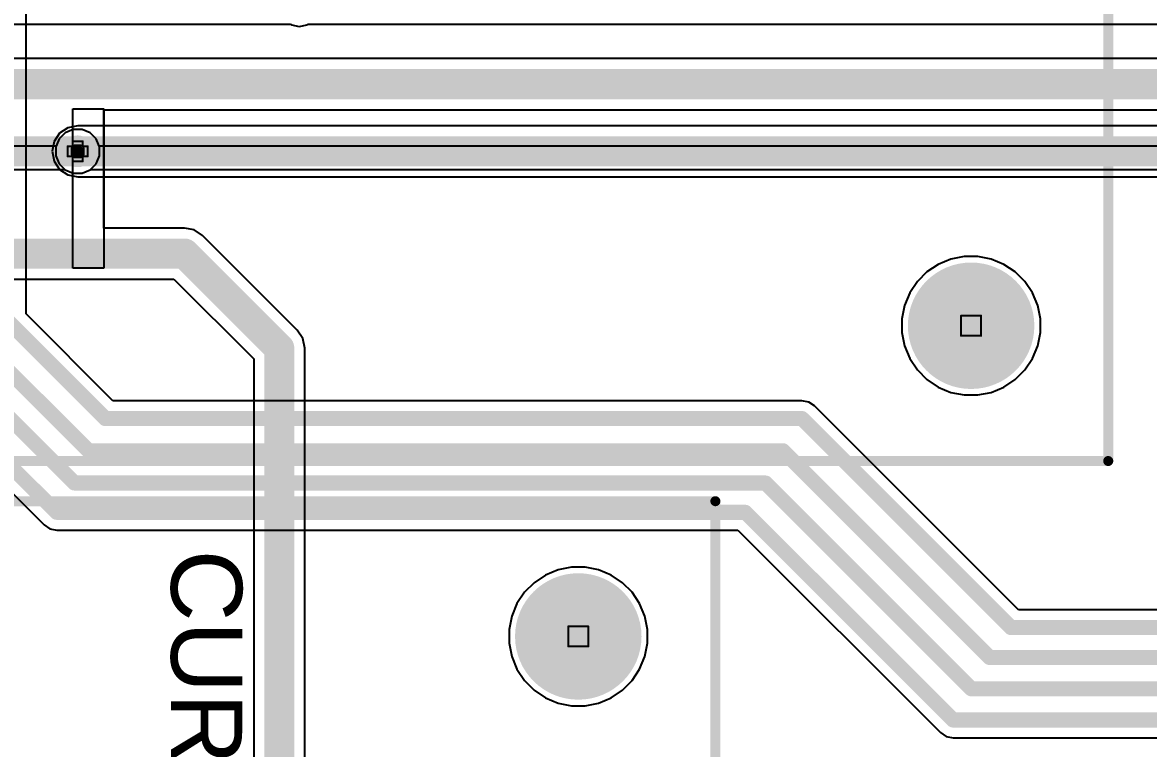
# Model space of a CAD drawing. Header units: inches. Extents: x -7 to 5163, y -3 to 5149.
# Drawn here: x 11.66 to 40.18, y 62.95 to 81.34 of the extents above; entities that cross this region are included whole.
import ezdxf

# ---------------------------------------------------------------- set-up
doc = ezdxf.new("R2010")
doc.units = ezdxf.units.IN
for name, color, linetype in [('Bottom Layer', 5, 'Continuous'), ('Bottom Solder', 6, 'Continuous'), ('Drill Drawing', 1, 'Continuous'), ('GND', 76, 'Continuous'), ('Multi-Layer', 9, 'Continuous'), ('Pad Holes', 156, 'Continuous'), ('PWR', 16, 'Continuous'), ('Top Layer', 1, 'Continuous'), ('Top Overlay', 2, 'Continuous'), ('Top Solder', 216, 'Continuous'), ('Via Holes', 16, 'Continuous')]:
    doc.layers.add(name, color=color, linetype=linetype)
doc.styles.add('Arial', font='', dxfattribs={"height": 0.2})
doc.styles.get('Arial').set_extended_font_data('Arial')

msp = doc.modelspace()

# ---------------------------------------------------------------- hatches: boundary and pattern name
at = {"layer": 'Bottom Layer'}
h = msp.add_hatch(color=5, dxfattribs=at)
edge = h.paths.add_edge_path()
edge.add_arc((13.056, 78.08), 0.3, 0, 360)
h = msp.add_hatch(color=5, dxfattribs=at)
edge = h.paths.add_edge_path()
edge.add_arc((35.687, 73.66), 1.5, 0, 360)
h = msp.add_hatch(color=5, dxfattribs=at)
edge = h.paths.add_edge_path()
edge.add_arc((25.736, 65.788), 1.5, 0, 360)
at = {"layer": 'Bottom Solder'}
h = msp.add_hatch(color=6, dxfattribs=at)
edge = h.paths.add_edge_path()
edge.add_arc((13.056, 78.08), 0.402, 0, 360)
h = msp.add_hatch(color=6, dxfattribs=at)
edge = h.paths.add_edge_path()
edge.add_arc((35.687, 73.66), 1.602, 0, 360)
h = msp.add_hatch(color=6, dxfattribs=at)
edge = h.paths.add_edge_path()
edge.add_arc((25.736, 65.788), 1.602, 0, 360)
at = {"layer": 'GND'}
h = msp.add_hatch(color=76, dxfattribs=at)
edge = h.paths.add_edge_path()
edge.add_arc((13.056, 78.08), 0.3, 0, 360)
h = msp.add_hatch(color=76, dxfattribs=at)
edge = h.paths.add_edge_path()
edge.add_arc((35.687, 73.66), 1.5, 0, 360)
h = msp.add_hatch(color=76, dxfattribs=at)
edge = h.paths.add_edge_path()
edge.add_arc((25.736, 65.788), 1.5, 0, 360)
at = {"layer": 'Multi-Layer'}
h = msp.add_hatch(color=9, dxfattribs=at)
edge = h.paths.add_edge_path()
edge.add_arc((35.687, 73.66), 1.5, 0, 360)
h = msp.add_hatch(color=9, dxfattribs=at)
edge = h.paths.add_edge_path()
edge.add_arc((25.736, 65.788), 1.5, 0, 360)
at = {"layer": 'Pad Holes'}
h = msp.add_hatch(color=7, dxfattribs=at)
edge = h.paths.add_edge_path()
edge.add_arc((35.687, 73.66), 1.5, 0, 360)
h = msp.add_hatch(color=7, dxfattribs=at)
edge = h.paths.add_edge_path()
edge.add_arc((25.736, 65.788), 1.5, 0, 360)
at = {"layer": 'PWR'}
h = msp.add_hatch(color=16, dxfattribs=at)
edge = h.paths.add_edge_path()
edge.add_arc((13.056, 78.08), 0.3, 0, 360)
h = msp.add_hatch(color=16, dxfattribs=at)
edge = h.paths.add_edge_path()
edge.add_arc((35.687, 73.66), 1.5, 0, 360)
h = msp.add_hatch(color=16, dxfattribs=at)
edge = h.paths.add_edge_path()
edge.add_arc((25.736, 65.788), 1.5, 0, 360)
at = {"layer": 'Top Layer'}
h = msp.add_hatch(color=1, dxfattribs=at)
edge = h.paths.add_edge_path()
edge.add_arc((13.056, 78.08), 0.3, 0, 360)
h = msp.add_hatch(color=1, dxfattribs=at)
edge = h.paths.add_edge_path()
edge.add_arc((35.687, 73.66), 1.5, 0, 360)
h = msp.add_hatch(color=1, dxfattribs=at)
edge = h.paths.add_edge_path()
edge.add_arc((25.736, 65.788), 1.5, 0, 360)
at = {"layer": 'Top Solder'}
h = msp.add_hatch(color=216, dxfattribs=at)
edge = h.paths.add_edge_path()
edge.add_arc((13.056, 78.08), 0.402, 0, 360)
h = msp.add_hatch(color=216, dxfattribs=at)
edge = h.paths.add_edge_path()
edge.add_arc((35.687, 73.66), 1.602, 0, 360)
h = msp.add_hatch(color=216, dxfattribs=at)
edge = h.paths.add_edge_path()
edge.add_arc((25.736, 65.788), 1.602, 0, 360)
at = {"layer": 'Via Holes'}
h = msp.add_hatch(color=7, dxfattribs=at)
edge = h.paths.add_edge_path()
edge.add_arc((13.056, 78.08), 0.15, 0, 360)

# ---------------------------------------------------------------- linework, layer by layer
at = {"layer": 'Bottom Layer'}
for p, q in [((9.55, 81.301), (18.445, 81.301)), ((18.445, 81.301), (18.471, 81.284)), ((18.867, 81.284), (18.893, 81.301)), ((18.893, 81.301), (86.462, 81.301)), ((18.471, 81.284), (18.669, 81.245)), ((18.669, 81.245), (18.867, 81.284)), ((88.488, 80.429), (8.879, 80.429)), ((12.929, 79.159), (13.716, 79.159)), ((12.929, 75.12), (12.929, 79.159)), ((13.716, 79.159), (13.716, 75.12)), ((13.716, 76.136), (13.716, 79.134)), ((13.716, 79.134), (88.756, 79.134)), ((15.762, 76.136), (13.716, 76.136)), ((16.01, 76.087), (15.762, 76.136)), ((16.22, 75.947), (16.01, 76.087)), ((18.619, 73.548), (16.22, 75.947)), ((35.175, 75.347), (34.856, 75.214)), ((35.514, 75.414), (35.175, 75.347)), ((35.86, 75.414), (35.514, 75.414)), ((36.199, 75.347), (35.86, 75.414)), ((36.518, 75.214), (36.199, 75.347)), ((13.716, 75.12), (12.929, 75.12)), ((34.569, 75.022), (34.325, 74.778)), ((34.856, 75.214), (34.569, 75.022)), ((36.805, 75.022), (36.518, 75.214)), ((37.049, 74.778), (36.805, 75.022)), ((6.63, 74.841), (15.494, 74.841)), ((15.494, 74.841), (17.514, 72.822)), ((34.325, 74.778), (34.133, 74.491)), ((37.241, 74.491), (37.049, 74.778)), ((34.133, 74.491), (34, 74.172)), ((37.374, 74.172), (37.241, 74.491)), ((34, 74.172), (33.933, 73.833)), ((37.441, 73.833), (37.374, 74.172)), ((33.933, 73.833), (33.933, 73.487)), ((37.441, 73.487), (37.441, 73.833)), ((18.759, 73.337), (18.619, 73.548)), ((18.808, 73.09), (18.759, 73.337)), ((33.933, 73.487), (34, 73.148)), ((37.374, 73.148), (37.441, 73.487)), ((18.808, -0.189), (18.808, 73.09)), ((34, 73.148), (34.133, 72.829)), ((37.241, 72.829), (37.374, 73.148)), ((17.514, 72.822), (17.514, -0.457)), ((34.133, 72.829), (34.325, 72.542)), ((37.049, 72.542), (37.241, 72.829)), ((34.325, 72.542), (34.569, 72.298)), ((36.805, 72.298), (37.049, 72.542)), ((34.569, 72.298), (34.856, 72.106)), ((36.518, 72.106), (36.805, 72.298)), ((34.856, 72.106), (35.175, 71.973)), ((35.175, 71.973), (35.514, 71.906)), ((35.514, 71.906), (35.86, 71.906)), ((35.86, 71.906), (36.199, 71.973)), ((36.199, 71.973), (36.518, 72.106)), ((24.905, 67.342), (24.618, 67.15)), ((25.224, 67.475), (24.905, 67.342)), ((25.563, 67.542), (25.224, 67.475)), ((25.909, 67.542), (25.563, 67.542)), ((26.248, 67.475), (25.909, 67.542)), ((26.567, 67.342), (26.248, 67.475)), ((26.854, 67.15), (26.567, 67.342)), ((24.618, 67.15), (24.374, 66.906)), ((27.098, 66.906), (26.854, 67.15)), ((24.374, 66.906), (24.182, 66.619)), ((27.29, 66.619), (27.098, 66.906)), ((24.182, 66.619), (24.049, 66.3)), ((27.423, 66.3), (27.29, 66.619)), ((24.049, 66.3), (23.982, 65.961)), ((27.49, 65.961), (27.423, 66.3)), ((23.982, 65.961), (23.982, 65.615)), ((27.49, 65.615), (27.49, 65.961)), ((23.982, 65.615), (24.049, 65.276)), ((27.423, 65.276), (27.49, 65.615)), ((24.049, 65.276), (24.182, 64.957)), ((27.29, 64.957), (27.423, 65.276)), ((24.182, 64.957), (24.374, 64.67)), ((27.098, 64.67), (27.29, 64.957)), ((24.374, 64.67), (24.618, 64.426)), ((26.854, 64.426), (27.098, 64.67)), ((24.618, 64.426), (24.905, 64.234)), ((24.905, 64.234), (25.224, 64.101)), ((26.248, 64.101), (26.567, 64.234)), ((26.567, 64.234), (26.854, 64.426)), ((25.224, 64.101), (25.563, 64.034)), ((25.563, 64.034), (25.909, 64.034)), ((25.909, 64.034), (26.248, 64.101))]:
    msp.add_line(p, q, dxfattribs=at)
for points in [[(8.611, 79.781, 0.762, 0.762, 0), (88.756, 79.781, 0.762, 0.762, 0)], [(7.137, 78.08, 0.762, 0.762, 0), (13.056, 78.08, 0.762, 0.762, 0)], [(6.63, 75.489, 0.762, 0.762, 0), (15.762, 75.489, 0.762, 0.762, 0)], [(15.762, 75.489, 0.762, 0.762, 0), (18.161, 73.09, 0.762, 0.762, 0)], [(18.161, -0.457, 0.762, 0.762, 0), (18.161, 73.09, 0.762, 0.762, 0)]]:
    msp.add_lwpolyline(points, format="xyseb", dxfattribs=at)
for points in [[(12.865, 78.08, 0.381, 0.381, 1), (13.246, 78.08, 0.381, 0.381, 1)], [(15.571, 75.489, 0.381, 0.381, 1), (15.952, 75.489, 0.381, 0.381, 1)], [(15.571, 75.489, 0.381, 0.381, 1), (15.952, 75.489, 0.381, 0.381, 1)], [(17.971, 73.09, 0.381, 0.381, 1), (18.352, 73.09, 0.381, 0.381, 1)], [(17.971, 73.09, 0.381, 0.381, 1), (18.352, 73.09, 0.381, 0.381, 1)]]:
    msp.add_lwpolyline(points, format="xyseb", close=True, dxfattribs=at)
at = {"layer": 'Drill Drawing'}
for points in [[(12.802, 77.953, 0.0508, 0.0508, 0), (12.802, 78.207, 0.0508, 0.0508, 0)], [(12.802, 78.207, 0.0508, 0.0508, 0), (12.929, 78.207, 0.0508, 0.0508, 0)], [(12.903, 78.003, 0.0508, 0.0508, 0), (12.903, 78.156, 0.0508, 0.0508, 0)], [(12.903, 78.156, 0.0508, 0.0508, 0), (12.979, 78.156, 0.0508, 0.0508, 0)], [(12.929, 78.207, 0.0508, 0.0508, 0), (12.929, 78.334, 0.0508, 0.0508, 0)], [(12.929, 78.334, 0.0508, 0.0508, 0), (13.183, 78.334, 0.0508, 0.0508, 0)], [(12.979, 78.156, 0.0508, 0.0508, 0), (12.979, 78.232, 0.0508, 0.0508, 0)], [(12.979, 78.232, 0.0508, 0.0508, 0), (13.132, 78.232, 0.0508, 0.0508, 0)], [(13.132, 78.156, 0.0508, 0.0508, 0), (13.132, 78.232, 0.0508, 0.0508, 0)], [(13.132, 78.156, 0.0508, 0.0508, 0), (13.208, 78.156, 0.0508, 0.0508, 0)], [(13.183, 78.207, 0.0508, 0.0508, 0), (13.183, 78.334, 0.0508, 0.0508, 0)], [(13.183, 78.207, 0.0508, 0.0508, 0), (13.31, 78.207, 0.0508, 0.0508, 0)], [(13.208, 78.003, 0.0508, 0.0508, 0), (13.208, 78.156, 0.0508, 0.0508, 0)], [(13.31, 77.953, 0.0508, 0.0508, 0), (13.31, 78.207, 0.0508, 0.0508, 0)], [(12.802, 77.953, 0.0508, 0.0508, 0), (12.929, 77.953, 0.0508, 0.0508, 0)], [(12.903, 78.003, 0.0508, 0.0508, 0), (12.979, 78.003, 0.0508, 0.0508, 0)], [(12.929, 77.826, 0.0508, 0.0508, 0), (12.929, 77.953, 0.0508, 0.0508, 0)], [(12.979, 77.927, 0.0508, 0.0508, 0), (12.979, 78.003, 0.0508, 0.0508, 0)], [(12.979, 77.927, 0.0508, 0.0508, 0), (13.132, 77.927, 0.0508, 0.0508, 0)], [(13.132, 78.003, 0.0508, 0.0508, 0), (13.208, 78.003, 0.0508, 0.0508, 0)], [(13.132, 77.927, 0.0508, 0.0508, 0), (13.132, 78.003, 0.0508, 0.0508, 0)], [(13.183, 77.953, 0.0508, 0.0508, 0), (13.31, 77.953, 0.0508, 0.0508, 0)], [(13.183, 77.826, 0.0508, 0.0508, 0), (13.183, 77.953, 0.0508, 0.0508, 0)], [(12.929, 77.826, 0.0508, 0.0508, 0), (13.183, 77.826, 0.0508, 0.0508, 0)], [(35.433, 73.914, 0.0508, 0.0508, 0), (35.941, 73.914, 0.0508, 0.0508, 0)], [(35.433, 73.406, 0.0508, 0.0508, 0), (35.433, 73.914, 0.0508, 0.0508, 0)], [(35.941, 73.406, 0.0508, 0.0508, 0), (35.941, 73.914, 0.0508, 0.0508, 0)], [(35.433, 73.406, 0.0508, 0.0508, 0), (35.941, 73.406, 0.0508, 0.0508, 0)], [(25.482, 66.042, 0.0508, 0.0508, 0), (25.99, 66.042, 0.0508, 0.0508, 0)], [(25.482, 65.534, 0.0508, 0.0508, 0), (25.482, 66.042, 0.0508, 0.0508, 0)], [(25.99, 65.534, 0.0508, 0.0508, 0), (25.99, 66.042, 0.0508, 0.0508, 0)], [(25.482, 65.534, 0.0508, 0.0508, 0), (25.99, 65.534, 0.0508, 0.0508, 0)]]:
    msp.add_lwpolyline(points, format="xyseb", dxfattribs=at)
for points in [[(12.789, 78.207, 0.0254, 0.0254, 1), (12.814, 78.207, 0.0254, 0.0254, 1)], [(12.789, 78.207, 0.0254, 0.0254, 1), (12.814, 78.207, 0.0254, 0.0254, 1)], [(12.89, 78.156, 0.0254, 0.0254, 1), (12.916, 78.156, 0.0254, 0.0254, 1)], [(12.89, 78.156, 0.0254, 0.0254, 1), (12.916, 78.156, 0.0254, 0.0254, 1)], [(12.916, 78.334, 0.0254, 0.0254, 1), (12.941, 78.334, 0.0254, 0.0254, 1)], [(12.916, 78.334, 0.0254, 0.0254, 1), (12.941, 78.334, 0.0254, 0.0254, 1)], [(12.916, 78.207, 0.0254, 0.0254, 1), (12.941, 78.207, 0.0254, 0.0254, 1)], [(12.916, 78.207, 0.0254, 0.0254, 1), (12.941, 78.207, 0.0254, 0.0254, 1)], [(12.967, 78.232, 0.0254, 0.0254, 1), (12.992, 78.232, 0.0254, 0.0254, 1)], [(12.967, 78.232, 0.0254, 0.0254, 1), (12.992, 78.232, 0.0254, 0.0254, 1)], [(12.967, 78.156, 0.0254, 0.0254, 1), (12.992, 78.156, 0.0254, 0.0254, 1)], [(12.967, 78.156, 0.0254, 0.0254, 1), (12.992, 78.156, 0.0254, 0.0254, 1)], [(13.119, 78.232, 0.0254, 0.0254, 1), (13.145, 78.232, 0.0254, 0.0254, 1)], [(13.119, 78.232, 0.0254, 0.0254, 1), (13.145, 78.232, 0.0254, 0.0254, 1)], [(13.119, 78.156, 0.0254, 0.0254, 1), (13.145, 78.156, 0.0254, 0.0254, 1)], [(13.119, 78.156, 0.0254, 0.0254, 1), (13.145, 78.156, 0.0254, 0.0254, 1)], [(13.17, 78.334, 0.0254, 0.0254, 1), (13.195, 78.334, 0.0254, 0.0254, 1)], [(13.17, 78.334, 0.0254, 0.0254, 1), (13.195, 78.334, 0.0254, 0.0254, 1)], [(13.17, 78.207, 0.0254, 0.0254, 1), (13.195, 78.207, 0.0254, 0.0254, 1)], [(13.17, 78.207, 0.0254, 0.0254, 1), (13.195, 78.207, 0.0254, 0.0254, 1)], [(13.195, 78.156, 0.0254, 0.0254, 1), (13.221, 78.156, 0.0254, 0.0254, 1)], [(13.195, 78.156, 0.0254, 0.0254, 1), (13.221, 78.156, 0.0254, 0.0254, 1)], [(13.297, 78.207, 0.0254, 0.0254, 1), (13.322, 78.207, 0.0254, 0.0254, 1)], [(13.297, 78.207, 0.0254, 0.0254, 1), (13.322, 78.207, 0.0254, 0.0254, 1)], [(12.789, 77.953, 0.0254, 0.0254, 1), (12.814, 77.953, 0.0254, 0.0254, 1)], [(12.789, 77.953, 0.0254, 0.0254, 1), (12.814, 77.953, 0.0254, 0.0254, 1)], [(12.89, 78.003, 0.0254, 0.0254, 1), (12.916, 78.003, 0.0254, 0.0254, 1)], [(12.89, 78.003, 0.0254, 0.0254, 1), (12.916, 78.003, 0.0254, 0.0254, 1)], [(12.916, 77.953, 0.0254, 0.0254, 1), (12.941, 77.953, 0.0254, 0.0254, 1)], [(12.916, 77.953, 0.0254, 0.0254, 1), (12.941, 77.953, 0.0254, 0.0254, 1)], [(12.967, 78.003, 0.0254, 0.0254, 1), (12.992, 78.003, 0.0254, 0.0254, 1)], [(12.967, 78.003, 0.0254, 0.0254, 1), (12.992, 78.003, 0.0254, 0.0254, 1)], [(12.967, 77.927, 0.0254, 0.0254, 1), (12.992, 77.927, 0.0254, 0.0254, 1)], [(12.967, 77.927, 0.0254, 0.0254, 1), (12.992, 77.927, 0.0254, 0.0254, 1)], [(13.119, 78.003, 0.0254, 0.0254, 1), (13.145, 78.003, 0.0254, 0.0254, 1)], [(13.119, 78.003, 0.0254, 0.0254, 1), (13.145, 78.003, 0.0254, 0.0254, 1)], [(13.119, 77.927, 0.0254, 0.0254, 1), (13.145, 77.927, 0.0254, 0.0254, 1)], [(13.119, 77.927, 0.0254, 0.0254, 1), (13.145, 77.927, 0.0254, 0.0254, 1)], [(13.17, 77.953, 0.0254, 0.0254, 1), (13.195, 77.953, 0.0254, 0.0254, 1)], [(13.17, 77.953, 0.0254, 0.0254, 1), (13.195, 77.953, 0.0254, 0.0254, 1)], [(13.195, 78.003, 0.0254, 0.0254, 1), (13.221, 78.003, 0.0254, 0.0254, 1)], [(13.195, 78.003, 0.0254, 0.0254, 1), (13.221, 78.003, 0.0254, 0.0254, 1)], [(13.297, 77.953, 0.0254, 0.0254, 1), (13.322, 77.953, 0.0254, 0.0254, 1)], [(13.297, 77.953, 0.0254, 0.0254, 1), (13.322, 77.953, 0.0254, 0.0254, 1)], [(12.916, 77.826, 0.0254, 0.0254, 1), (12.941, 77.826, 0.0254, 0.0254, 1)], [(12.916, 77.826, 0.0254, 0.0254, 1), (12.941, 77.826, 0.0254, 0.0254, 1)], [(13.17, 77.826, 0.0254, 0.0254, 1), (13.195, 77.826, 0.0254, 0.0254, 1)], [(13.17, 77.826, 0.0254, 0.0254, 1), (13.195, 77.826, 0.0254, 0.0254, 1)], [(35.42, 73.914, 0.0254, 0.0254, 1), (35.446, 73.914, 0.0254, 0.0254, 1)], [(35.42, 73.914, 0.0254, 0.0254, 1), (35.446, 73.914, 0.0254, 0.0254, 1)], [(35.928, 73.914, 0.0254, 0.0254, 1), (35.954, 73.914, 0.0254, 0.0254, 1)], [(35.928, 73.914, 0.0254, 0.0254, 1), (35.954, 73.914, 0.0254, 0.0254, 1)], [(35.42, 73.406, 0.0254, 0.0254, 1), (35.446, 73.406, 0.0254, 0.0254, 1)], [(35.42, 73.406, 0.0254, 0.0254, 1), (35.446, 73.406, 0.0254, 0.0254, 1)], [(35.928, 73.406, 0.0254, 0.0254, 1), (35.954, 73.406, 0.0254, 0.0254, 1)], [(35.928, 73.406, 0.0254, 0.0254, 1), (35.954, 73.406, 0.0254, 0.0254, 1)], [(25.469, 66.042, 0.0254, 0.0254, 1), (25.495, 66.042, 0.0254, 0.0254, 1)], [(25.469, 66.042, 0.0254, 0.0254, 1), (25.495, 66.042, 0.0254, 0.0254, 1)], [(25.977, 66.042, 0.0254, 0.0254, 1), (26.003, 66.042, 0.0254, 0.0254, 1)], [(25.977, 66.042, 0.0254, 0.0254, 1), (26.003, 66.042, 0.0254, 0.0254, 1)], [(25.469, 65.534, 0.0254, 0.0254, 1), (25.495, 65.534, 0.0254, 0.0254, 1)], [(25.469, 65.534, 0.0254, 0.0254, 1), (25.495, 65.534, 0.0254, 0.0254, 1)], [(25.977, 65.534, 0.0254, 0.0254, 1), (26.003, 65.534, 0.0254, 0.0254, 1)], [(25.977, 65.534, 0.0254, 0.0254, 1), (26.003, 65.534, 0.0254, 0.0254, 1)]]:
    msp.add_lwpolyline(points, format="xyseb", close=True, dxfattribs=at)
at = {"layer": 'GND'}
for p, q in [((12.742, 78.549), (12.586, 78.393)), ((12.945, 78.634), (12.742, 78.549)), ((13.166, 78.634), (12.945, 78.634)), ((13.369, 78.549), (13.166, 78.634)), ((13.525, 78.393), (13.369, 78.549)), ((12.586, 78.393), (12.502, 78.19)), ((12.502, 78.19), (12.502, 77.969)), ((13.61, 78.19), (13.525, 78.393)), ((13.61, 77.969), (13.61, 78.19)), ((12.502, 77.969), (12.586, 77.766)), ((13.525, 77.766), (13.61, 77.969)), ((12.586, 77.766), (12.742, 77.61)), ((12.742, 77.61), (12.945, 77.526)), ((13.166, 77.526), (13.369, 77.61)), ((13.369, 77.61), (13.525, 77.766)), ((12.945, 77.526), (13.166, 77.526)), ((35.175, 75.347), (34.856, 75.214)), ((35.514, 75.414), (35.175, 75.347)), ((35.86, 75.414), (35.514, 75.414)), ((36.199, 75.347), (35.86, 75.414)), ((36.518, 75.214), (36.199, 75.347)), ((34.569, 75.022), (34.325, 74.778)), ((34.856, 75.214), (34.569, 75.022)), ((36.805, 75.022), (36.518, 75.214)), ((37.049, 74.778), (36.805, 75.022)), ((34.325, 74.778), (34.133, 74.491)), ((37.241, 74.491), (37.049, 74.778)), ((34.133, 74.491), (34, 74.172)), ((37.374, 74.172), (37.241, 74.491)), ((34, 74.172), (33.933, 73.833)), ((37.441, 73.833), (37.374, 74.172)), ((33.933, 73.833), (33.933, 73.487)), ((37.441, 73.487), (37.441, 73.833)), ((33.933, 73.487), (34, 73.148)), ((37.374, 73.148), (37.441, 73.487)), ((34, 73.148), (34.133, 72.829)), ((37.241, 72.829), (37.374, 73.148)), ((34.133, 72.829), (34.325, 72.542)), ((37.049, 72.542), (37.241, 72.829)), ((34.325, 72.542), (34.569, 72.298)), ((36.805, 72.298), (37.049, 72.542)), ((34.569, 72.298), (34.856, 72.106)), ((36.518, 72.106), (36.805, 72.298)), ((34.856, 72.106), (35.175, 71.973)), ((35.175, 71.973), (35.514, 71.906)), ((35.514, 71.906), (35.86, 71.906)), ((35.86, 71.906), (36.199, 71.973)), ((36.199, 71.973), (36.518, 72.106)), ((24.905, 67.342), (24.618, 67.15)), ((25.224, 67.475), (24.905, 67.342)), ((25.563, 67.542), (25.224, 67.475)), ((25.909, 67.542), (25.563, 67.542)), ((26.248, 67.475), (25.909, 67.542)), ((26.567, 67.342), (26.248, 67.475)), ((26.854, 67.15), (26.567, 67.342)), ((24.618, 67.15), (24.374, 66.906)), ((27.098, 66.906), (26.854, 67.15)), ((24.374, 66.906), (24.182, 66.619)), ((27.29, 66.619), (27.098, 66.906)), ((24.182, 66.619), (24.049, 66.3)), ((27.423, 66.3), (27.29, 66.619)), ((24.049, 66.3), (23.982, 65.961)), ((27.49, 65.961), (27.423, 66.3)), ((23.982, 65.961), (23.982, 65.615)), ((27.49, 65.615), (27.49, 65.961)), ((23.982, 65.615), (24.049, 65.276)), ((27.423, 65.276), (27.49, 65.615)), ((24.049, 65.276), (24.182, 64.957)), ((27.29, 64.957), (27.423, 65.276)), ((24.182, 64.957), (24.374, 64.67)), ((27.098, 64.67), (27.29, 64.957)), ((24.374, 64.67), (24.618, 64.426)), ((26.854, 64.426), (27.098, 64.67)), ((24.618, 64.426), (24.905, 64.234)), ((24.905, 64.234), (25.224, 64.101)), ((26.248, 64.101), (26.567, 64.234)), ((26.567, 64.234), (26.854, 64.426)), ((25.224, 64.101), (25.563, 64.034)), ((25.563, 64.034), (25.909, 64.034)), ((25.909, 64.034), (26.248, 64.101))]:
    msp.add_line(p, q, dxfattribs=at)
at = {"layer": 'PWR'}
for p, q in [((12.742, 78.549), (12.586, 78.393)), ((12.945, 78.634), (12.742, 78.549)), ((13.166, 78.634), (12.945, 78.634)), ((13.369, 78.549), (13.166, 78.634)), ((13.525, 78.393), (13.369, 78.549)), ((12.509, 78.207), (-2.787, 78.207)), ((12.586, 78.393), (12.509, 78.207)), ((13.603, 78.207), (13.525, 78.393)), ((19.703, 78.207), (13.603, 78.207)), ((81.55, 78.207), (19.703, 78.207)), ((-2.787, 77.622), (12.729, 77.622)), ((12.729, 77.622), (12.742, 77.61)), ((12.742, 77.61), (12.945, 77.526)), ((13.166, 77.526), (13.369, 77.61)), ((13.369, 77.61), (13.382, 77.622)), ((13.382, 77.622), (85.391, 77.622)), ((12.945, 77.526), (13.166, 77.526)), ((35.175, 75.347), (34.856, 75.214)), ((35.514, 75.414), (35.175, 75.347)), ((35.86, 75.414), (35.514, 75.414)), ((36.199, 75.347), (35.86, 75.414)), ((36.518, 75.214), (36.199, 75.347)), ((34.569, 75.022), (34.325, 74.778)), ((34.856, 75.214), (34.569, 75.022)), ((36.805, 75.022), (36.518, 75.214)), ((37.049, 74.778), (36.805, 75.022)), ((34.325, 74.778), (34.133, 74.491)), ((37.241, 74.491), (37.049, 74.778)), ((34.133, 74.491), (34, 74.172)), ((37.374, 74.172), (37.241, 74.491)), ((34, 74.172), (33.933, 73.833)), ((37.441, 73.833), (37.374, 74.172)), ((33.933, 73.833), (33.933, 73.487)), ((37.441, 73.487), (37.441, 73.833)), ((33.933, 73.487), (34, 73.148)), ((37.374, 73.148), (37.441, 73.487)), ((34, 73.148), (34.133, 72.829)), ((37.241, 72.829), (37.374, 73.148)), ((34.133, 72.829), (34.325, 72.542)), ((37.049, 72.542), (37.241, 72.829)), ((34.325, 72.542), (34.569, 72.298)), ((36.805, 72.298), (37.049, 72.542)), ((34.569, 72.298), (34.856, 72.106)), ((36.518, 72.106), (36.805, 72.298)), ((34.856, 72.106), (35.175, 71.973)), ((35.175, 71.973), (35.514, 71.906)), ((35.514, 71.906), (35.86, 71.906)), ((35.86, 71.906), (36.199, 71.973)), ((36.199, 71.973), (36.518, 72.106)), ((24.905, 67.342), (24.618, 67.15)), ((25.224, 67.475), (24.905, 67.342)), ((25.563, 67.542), (25.224, 67.475)), ((25.909, 67.542), (25.563, 67.542)), ((26.248, 67.475), (25.909, 67.542)), ((26.567, 67.342), (26.248, 67.475)), ((26.854, 67.15), (26.567, 67.342)), ((24.618, 67.15), (24.374, 66.906)), ((27.098, 66.906), (26.854, 67.15)), ((24.374, 66.906), (24.182, 66.619)), ((27.29, 66.619), (27.098, 66.906)), ((24.182, 66.619), (24.049, 66.3)), ((27.423, 66.3), (27.29, 66.619)), ((24.049, 66.3), (23.982, 65.961)), ((27.49, 65.961), (27.423, 66.3)), ((23.982, 65.961), (23.982, 65.615)), ((27.49, 65.615), (27.49, 65.961)), ((23.982, 65.615), (24.049, 65.276)), ((27.423, 65.276), (27.49, 65.615)), ((24.049, 65.276), (24.182, 64.957)), ((27.29, 64.957), (27.423, 65.276)), ((24.182, 64.957), (24.374, 64.67)), ((27.098, 64.67), (27.29, 64.957)), ((24.374, 64.67), (24.618, 64.426)), ((26.854, 64.426), (27.098, 64.67)), ((24.618, 64.426), (24.905, 64.234)), ((24.905, 64.234), (25.224, 64.101)), ((26.248, 64.101), (26.567, 64.234)), ((26.567, 64.234), (26.854, 64.426)), ((25.224, 64.101), (25.563, 64.034)), ((25.563, 64.034), (25.909, 64.034)), ((25.909, 64.034), (26.248, 64.101))]:
    msp.add_line(p, q, dxfattribs=at)
at = {"layer": 'Top Layer'}
for p, q in [((11.748, 73.958), (11.748, 121.177)), ((13.056, 78.727), (12.808, 78.678)), ((51.541, 78.727), (13.056, 78.727)), ((12.598, 78.537), (12.457, 78.327)), ((12.808, 78.678), (12.598, 78.537)), ((12.457, 78.327), (12.408, 78.08)), ((12.408, 78.08), (12.457, 77.832)), ((12.457, 77.832), (12.598, 77.622)), ((12.598, 77.622), (12.808, 77.481)), ((12.808, 77.481), (13.056, 77.432)), ((13.056, 77.432), (51.809, 77.432)), ((35.175, 75.347), (34.856, 75.214)), ((35.514, 75.414), (35.175, 75.347)), ((35.86, 75.414), (35.514, 75.414)), ((36.199, 75.347), (35.86, 75.414)), ((36.518, 75.214), (36.199, 75.347)), ((34.569, 75.022), (34.325, 74.778)), ((34.856, 75.214), (34.569, 75.022)), ((36.805, 75.022), (36.518, 75.214)), ((37.049, 74.778), (36.805, 75.022)), ((34.325, 74.778), (34.133, 74.491)), ((37.241, 74.491), (37.049, 74.778)), ((34.133, 74.491), (34, 74.172)), ((37.374, 74.172), (37.241, 74.491)), ((34, 74.172), (33.933, 73.833)), ((37.441, 73.833), (37.374, 74.172)), ((13.943, 71.762), (11.748, 73.958)), ((33.933, 73.833), (33.933, 73.487)), ((37.441, 73.487), (37.441, 73.833)), ((33.933, 73.487), (34, 73.148)), ((37.374, 73.148), (37.441, 73.487)), ((34, 73.148), (34.133, 72.829)), ((37.241, 72.829), (37.374, 73.148)), ((34.133, 72.829), (34.325, 72.542)), ((37.049, 72.542), (37.241, 72.829)), ((34.325, 72.542), (34.569, 72.298)), ((36.805, 72.298), (37.049, 72.542)), ((8.628, 72.188), (12.203, 68.612)), ((34.569, 72.298), (34.856, 72.106)), ((36.518, 72.106), (36.805, 72.298)), ((34.856, 72.106), (35.175, 71.973)), ((35.175, 71.973), (35.514, 71.906)), ((35.514, 71.906), (35.86, 71.906)), ((35.86, 71.906), (36.199, 71.973)), ((36.199, 71.973), (36.518, 72.106)), ((31.401, 71.762), (13.943, 71.762)), ((31.575, 71.728), (31.401, 71.762)), ((31.722, 71.63), (31.575, 71.728)), ((36.886, 66.465), (31.722, 71.63)), ((12.203, 68.612), (12.35, 68.514)), ((12.35, 68.514), (12.524, 68.479)), ((12.524, 68.479), (29.78, 68.479)), ((29.78, 68.479), (34.909, 63.351)), ((24.905, 67.342), (24.618, 67.15)), ((25.224, 67.475), (24.905, 67.342)), ((25.563, 67.542), (25.224, 67.475)), ((25.909, 67.542), (25.563, 67.542)), ((26.248, 67.475), (25.909, 67.542)), ((26.567, 67.342), (26.248, 67.475)), ((26.854, 67.15), (26.567, 67.342)), ((24.618, 67.15), (24.374, 66.906)), ((27.098, 66.906), (26.854, 67.15)), ((24.374, 66.906), (24.182, 66.619)), ((27.29, 66.619), (27.098, 66.906)), ((24.182, 66.619), (24.049, 66.3)), ((27.423, 66.3), (27.29, 66.619)), ((122.963, 66.465), (36.886, 66.465)), ((24.049, 66.3), (23.982, 65.961)), ((27.49, 65.961), (27.423, 66.3)), ((23.982, 65.961), (23.982, 65.615)), ((27.49, 65.615), (27.49, 65.961)), ((23.982, 65.615), (24.049, 65.276)), ((27.423, 65.276), (27.49, 65.615)), ((24.049, 65.276), (24.182, 64.957)), ((27.29, 64.957), (27.423, 65.276)), ((24.182, 64.957), (24.374, 64.67)), ((27.098, 64.67), (27.29, 64.957)), ((24.374, 64.67), (24.618, 64.426)), ((26.854, 64.426), (27.098, 64.67)), ((24.618, 64.426), (24.905, 64.234)), ((24.905, 64.234), (25.224, 64.101)), ((26.248, 64.101), (26.567, 64.234)), ((26.567, 64.234), (26.854, 64.426)), ((25.224, 64.101), (25.563, 64.034)), ((25.563, 64.034), (25.909, 64.034)), ((25.909, 64.034), (26.248, 64.101)), ((34.909, 63.351), (34.909, 63.351)), ((34.909, 63.351), (35.056, 63.252)), ((35.056, 63.252), (35.23, 63.218)), ((35.23, 63.218), (121.169, 63.218))]:
    msp.add_line(p, q, dxfattribs=at)
for points in [[(13.056, 78.08, 0.762, 0.762, 0), (51.809, 78.08, 0.762, 0.762, 0)], [(11.295, 73.77, 0.381, 0.381, 0), (13.755, 71.309, 0.381, 0.381, 0)], [(10.51, 73.311, 0.381, 0.381, 0), (13.329, 70.493, 0.381, 0.381, 0)], [(9.722, 72.926, 0.381, 0.381, 0), (12.972, 69.676, 0.381, 0.381, 0)], [(8.948, 72.508, 0.381, 0.381, 0), (12.524, 68.933, 0.381, 0.381, 0)], [(13.755, 71.309, 0.381, 0.381, 0), (31.401, 71.309, 0.381, 0.381, 0)], [(31.401, 71.309, 0.381, 0.381, 0), (36.698, 66.012, 0.381, 0.381, 0)], [(13.329, 70.493, 0.381, 0.381, 0), (30.919, 70.493, 0.381, 0.381, 0)], [(30.919, 70.493, 0.381, 0.381, 0), (36.157, 65.254, 0.381, 0.381, 0)], [(12.972, 69.676, 0.381, 0.381, 0), (30.48, 69.676, 0.381, 0.381, 0)], [(30.48, 69.676, 0.381, 0.381, 0), (35.697, 64.459, 0.381, 0.381, 0)], [(12.524, 68.933, 0.381, 0.381, 0), (29.968, 68.933, 0.381, 0.381, 0)], [(29.968, 68.933, 0.381, 0.381, 0), (35.23, 63.671, 0.381, 0.381, 0)], [(36.698, 66.012, 0.381, 0.381, 0), (122.963, 66.012, 0.381, 0.381, 0)], [(36.157, 65.254, 0.381, 0.381, 0), (122.355, 65.254, 0.381, 0.381, 0)], [(35.697, 64.459, 0.381, 0.381, 0), (121.889, 64.459, 0.381, 0.381, 0)], [(35.23, 63.671, 0.381, 0.381, 0), (121.357, 63.671, 0.381, 0.381, 0)]]:
    msp.add_lwpolyline(points, format="xyseb", dxfattribs=at)
for points in [[(12.865, 78.08, 0.381, 0.381, 1), (13.246, 78.08, 0.381, 0.381, 1)], [(13.66, 71.309, 0.191, 0.191, 1), (13.851, 71.309, 0.191, 0.191, 1)], [(13.66, 71.309, 0.191, 0.191, 1), (13.851, 71.309, 0.191, 0.191, 1)], [(31.306, 71.309, 0.191, 0.191, 1), (31.496, 71.309, 0.191, 0.191, 1)], [(31.306, 71.309, 0.191, 0.191, 1), (31.496, 71.309, 0.191, 0.191, 1)], [(13.233, 70.493, 0.191, 0.191, 1), (13.424, 70.493, 0.191, 0.191, 1)], [(13.233, 70.493, 0.191, 0.191, 1), (13.424, 70.493, 0.191, 0.191, 1)], [(30.823, 70.493, 0.191, 0.191, 1), (31.014, 70.493, 0.191, 0.191, 1)], [(30.823, 70.493, 0.191, 0.191, 1), (31.014, 70.493, 0.191, 0.191, 1)], [(12.877, 69.676, 0.191, 0.191, 1), (13.067, 69.676, 0.191, 0.191, 1)], [(12.877, 69.676, 0.191, 0.191, 1), (13.067, 69.676, 0.191, 0.191, 1)], [(30.385, 69.676, 0.191, 0.191, 1), (30.575, 69.676, 0.191, 0.191, 1)], [(30.385, 69.676, 0.191, 0.191, 1), (30.575, 69.676, 0.191, 0.191, 1)], [(12.429, 68.933, 0.191, 0.191, 1), (12.619, 68.933, 0.191, 0.191, 1)], [(12.429, 68.933, 0.191, 0.191, 1), (12.619, 68.933, 0.191, 0.191, 1)], [(29.873, 68.933, 0.191, 0.191, 1), (30.063, 68.933, 0.191, 0.191, 1)], [(29.873, 68.933, 0.191, 0.191, 1), (30.063, 68.933, 0.191, 0.191, 1)], [(36.603, 66.012, 0.191, 0.191, 1), (36.793, 66.012, 0.191, 0.191, 1)], [(36.603, 66.012, 0.191, 0.191, 1), (36.793, 66.012, 0.191, 0.191, 1)], [(36.062, 65.254, 0.191, 0.191, 1), (36.252, 65.254, 0.191, 0.191, 1)], [(36.062, 65.254, 0.191, 0.191, 1), (36.252, 65.254, 0.191, 0.191, 1)], [(35.602, 64.459, 0.191, 0.191, 1), (35.792, 64.459, 0.191, 0.191, 1)], [(35.602, 64.459, 0.191, 0.191, 1), (35.792, 64.459, 0.191, 0.191, 1)], [(35.134, 63.671, 0.191, 0.191, 1), (35.325, 63.671, 0.191, 0.191, 1)], [(35.134, 63.671, 0.191, 0.191, 1), (35.325, 63.671, 0.191, 0.191, 1)]]:
    msp.add_lwpolyline(points, format="xyseb", close=True, dxfattribs=at)
at = {"layer": 'Top Overlay'}
for points in [[(39.161, 70.233, 0.254, 0.254, 0), (39.161, 102.233, 0.254, 0.254, 0)], [(-2.839, 70.233, 0.254, 0.254, 0), (39.161, 70.233, 0.254, 0.254, 0)], [(-2.794, 69.215, 0.254, 0.254, 0), (29.21, 69.215, 0.254, 0.254, 0)], [(29.21, 42.164, 0.254, 0.254, 0), (29.21, 69.215, 0.254, 0.254, 0)]]:
    msp.add_lwpolyline(points, format="xyseb", dxfattribs=at)
for points in [[(39.097, 70.233, 0.127, 0.127, 1), (39.224, 70.233, 0.127, 0.127, 1)], [(39.097, 70.233, 0.127, 0.127, 1), (39.224, 70.233, 0.127, 0.127, 1)], [(29.146, 69.215, 0.127, 0.127, 1), (29.273, 69.215, 0.127, 0.127, 1)], [(29.146, 69.215, 0.127, 0.127, 1), (29.273, 69.215, 0.127, 0.127, 1)]]:
    msp.add_lwpolyline(points, format="xyseb", close=True, dxfattribs=at)

# ---------------------------------------------------------------- texts
at = {"layer": 'Top Overlay', "style": 'Arial'}
msp.add_text('CURRENT SENSOR', height=1.8, rotation=270, dxfattribs=at).set_placement((15.422, 67.985))

doc.saveas('drawing.dxf')
